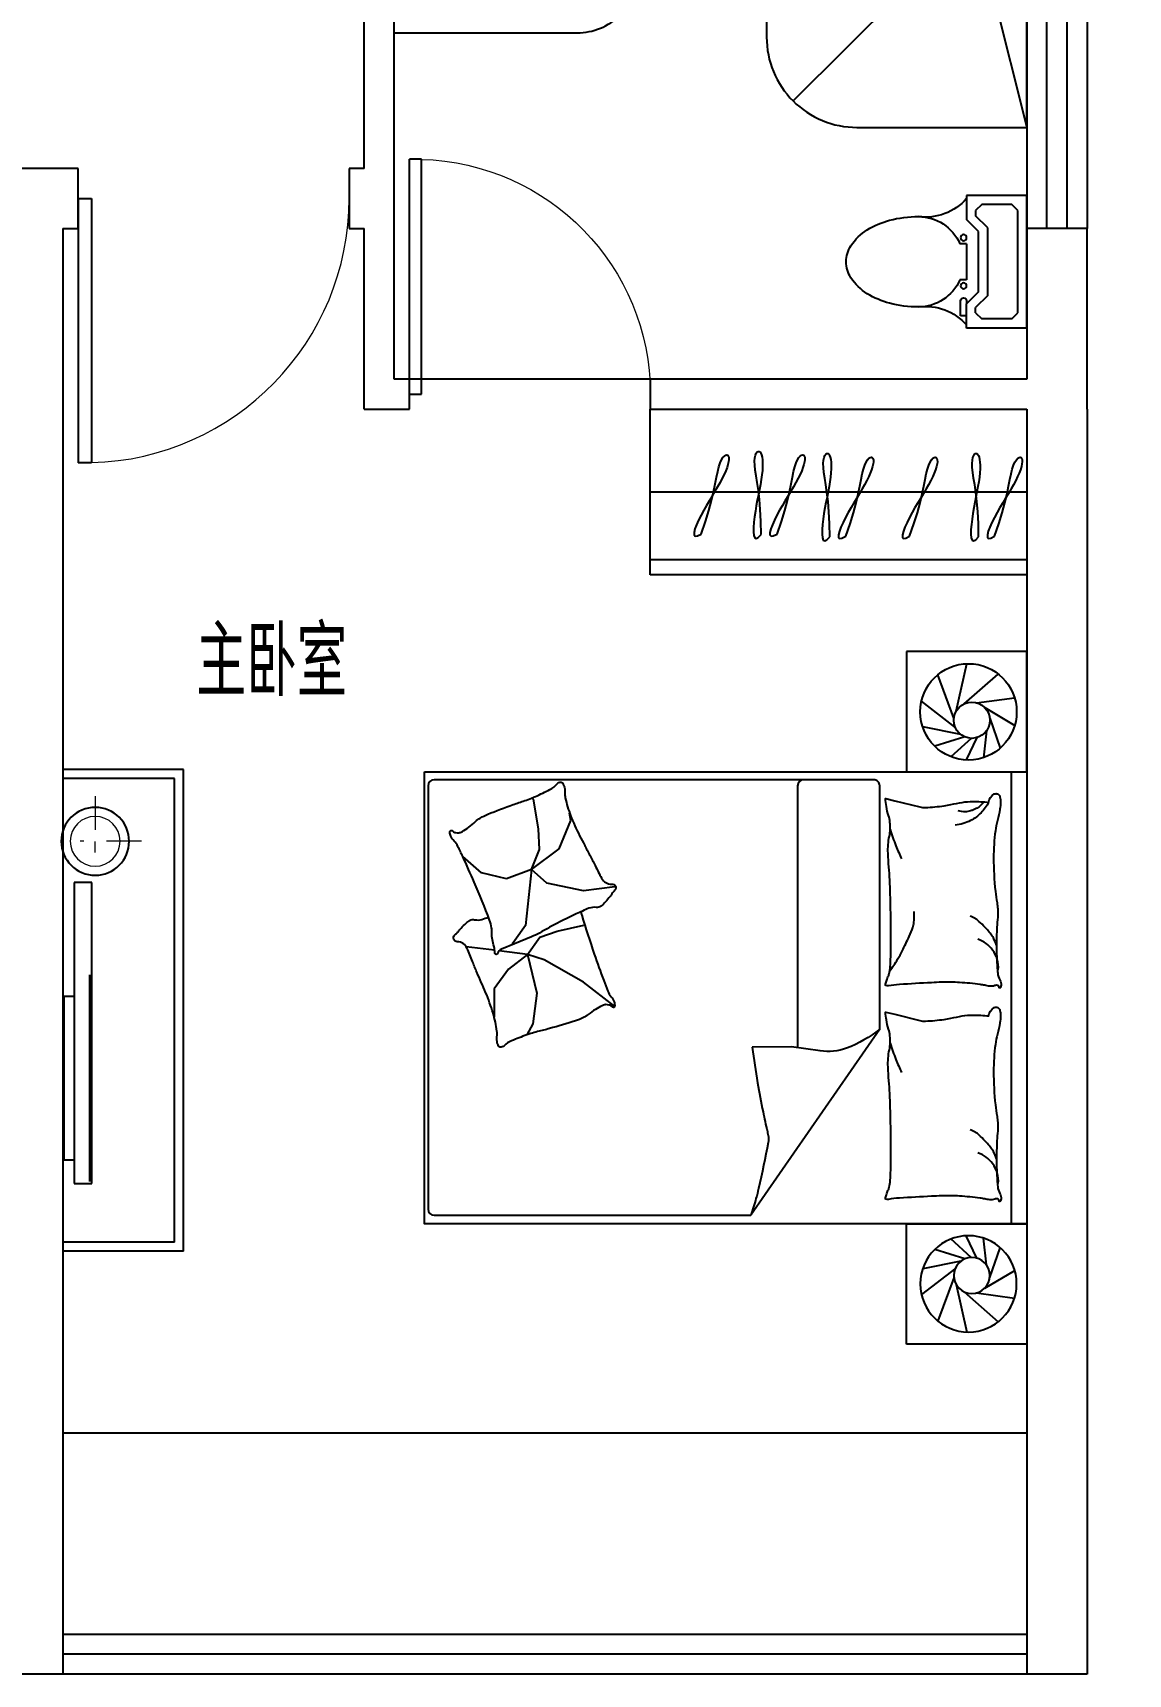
# Model space of a CAD drawing. Extents: x -355331 to -318731, y -592200 to -560200.
# Drawn here: x -330631 to -326995, y -592000 to -586550 of the extents above; entities that cross this region are included whole.
import ezdxf

# ---------------------------------------------------------------- set-up
doc = ezdxf.new("R2010")
doc.units = 0
doc.header["$LTSCALE"] = 1000
doc.header["$MEASUREMENT"] = 0
doc.layers.get('0').update_dxf_attribs({"linetype": 'CONTINUOUS'})
for name, color, linetype in [('BATH', 6, 'CONTINUOUS'), ('JIAJU', 252, 'CONTINUOUS'), ('WALL', 2, 'CONTINUOUS'), ('WINDOW', 3, 'CONTINUOUS'), ('文字', 7, 'CONTINUOUS')]:
    doc.layers.add(name, color=color, linetype=linetype)
doc.styles.add('_TCH_WINDOW', font='SIMPLEX', dxfattribs={"height": 3.5, "bigfont": 'GBCBIG'})
doc.styles.add('DIM_FONT', font='ROMAND.shx', dxfattribs={"width": 0.7})
doc.styles.add('HZ0', font='AcadEref.ttf', dxfattribs={"width": 0.7, "bigfont": 'ST.SHX'})
doc.styles.get("Standard").update_dxf_attribs({"font": 'GBENOR', "bigfont": 'GBCBIG'})

# ---------------------------------------------------------------- blocks, each defined once
blk = doc.blocks.new('M_C54TQD')
for p, q in [((0, -52.37141133332626), (1500, -52.37141133332626)), ((853.4887384483591, -488.5309666636167), (45.81707532191649, -488.5309666635002)), ((853.4887384483591, -488.5309666636167), (1471.571529761655, -915.928643709747)), ((25.81707532191649, -508.5309666635002), (25.81707532354631, -1967.83045325207)), ((45.81707532214932, -761.1308476366103), (915.2873221009503, -761.1308476364936)), ((1471.571529761888, -1967.830453251838), (1471.571529761888, -915.9286437098636)), ((381.0187325812876, -1368.262054991908), (394.7801580405794, -1471.40293244319)), ((777.5608816719612, -1368.404508911655), (698.3876391793602, -1472.359672029037)), ((394.7801580405794, -1471.40293244319), (368.977387327468, -1593.453046087059)), ((528.3918655531015, -1559.275664124638), (508.6248558897058, -1470.38433104183)), ((160.8363171380479, -1514.378392206039), (136.7538225841708, -1517.816383791156)), ((255.4458232410252, -1552.196723353932), (160.8363171380479, -1514.378392206039)), ((698.3876391793602, -1472.359672029037), (623.2731592210475, -1602.733589553973)), ((324.2529505379498, -1645.023484812815), (255.4458232410252, -1552.196723353932)), ((548.1586792629676, -1616.561117701349), (528.3918655531015, -1559.275664124638)), ((188.3591680568643, -1620.957261242554), (90.30910963541828, -1638.147501642466)), ((257.1660994002595, -1617.519269657321), (188.3591680568643, -1620.957261242554)), ((324.2529505379498, -1645.023484812815), (257.1660994002595, -1617.519269657321)), ((368.977387327468, -1593.453046087059), (324.2529505379498, -1645.023484812815)), ((605.4829289054032, -1658.043702143477), (548.1586792629676, -1616.561117701349)), ((623.2731592210475, -1602.733589553973), (605.4829289054032, -1658.043702143477)), ((605.4829289054032, -1658.043702143477), (733.9680998106488, -1626.437963874312)), ((733.9680998106488, -1626.437963874312), (836.7563149160706, -1640.265492021688)), ((90.30910963541828, -1638.147501642466), (87.00939012947491, -1644.58949291869)), ((324.2529505379498, -1645.023484812815), (510.0318023327272, -1663.932721005287)), ((324.2529505379498, -1645.023484812815), (355.2161578217056, -1727.536271516117)), ((510.0318023327272, -1663.932721005287), (559.9168716461863, -1700.031915123691)), ((605.4829289054032, -1658.043702143477), (593.7109122320544, -1752.156051272759)), ((605.4829289054032, -1658.043702143477), (654.9002571103629, -1721.255319918738)), ((836.7563149160706, -1640.265492021688), (872.7706596506758, -1660.305966510903)), ((355.2161578217056, -1727.536271516117), (334.5740196325351, -1810.04891698237)), ((559.9168716461863, -1700.031915123691), (571.9582169000057, -1708.627035323647)), ((654.9002571103629, -1721.255319918738), (720.1312322369776, -1768.66392732237)), ((591.871118045412, -1766.864436217816), (580.0376802883111, -1861.467821219121)), ((720.1312322369776, -1768.66392732237), (813.0359425107016, -1768.66392732237)), ((334.5740196325351, -1810.04891698237), (280.9774346412159, -1872.618190080393)), ((45.8170753235463, -1987.83045325207), (1451.571529761888, -1987.830453251838))]:
    blk.add_line(p, q)
blk.add_lwpolyline([(0, -2000), (0, 0), (1500, 0), (1500, -2000)], close=True)
for points in [[(100.9809355731122, -126.7930115305353, -0.2633679387580063), (73.03082517371513, -108.0043454644037, -0.494818049593334), (82.2023155835923, -89.26110906281976, -0.049224722880142), (99.87297290400602, -87.51721706544048, -0.0368308428568549), (123.5152011790778, -89.26110906281976, -0.0318926909000512), (161.4932668786496, -97.39637610432692, 0.0357819959079403), (195.4075579075142, -104.386000819155, 0.0329412578642258), (285.0692274586763, -110.2995541269192, 0.0265644647772248), (396.2963938089087, -104.386000819155, 0.0179054185074339), (433.8106666770761, -99.02135129994713, -0.0333974636936459), (454.0186778504867, -96.76743306149729, -0.0320396294917023), (491.1012199197428, -97.4999333183514, 0.018441951395994), (555.4230690312106, -100.5206656794762, 0.0108372939697291), (620.186532073887, -99.76774555223528, 0.0146238513299216), (668.0947889683302, -96.76743306149729, 0.1112493716170288), (690.6415959072765, -89.46100785862656, -0.1537083434765361), (707.5298517555927, -85.50787644495722, -0.0764444186523767), (714.9663045406343, -87.23092743253801, -0.215512293950284), (716.9191617504694, -89.26110906281976, -0.5858582349918418), (714.256699609803, -92.3062150827609, 0.3634893070176432), (709.4076745638158, -94.89081675256604, 0.1917162675796268), (709.3503550537861, -106.4259541546926, -0.1296753022843935), (711.2854973720385, -123.0397789126727, -0.017350206177164), (708.2857401394285, -139.8438447378576, 0.0193256498707409), (705.6520289473701, -154.9418324535945, 0.0188175161277147), (699.0376803365068, -223.3239292913349, 0.0218280980030002), (698.1405417609494, -282.5501878542127, 0.0062041541509907), (699.5261772114318, -316.400861889706, 0.0019630604773014), (705.6520289473701, -423.2947161803021, 0.0283408257713941), (709.9291620904112, -459.4233455349458, -0.1170135268628909), (709.4076745638158, -468.3330838838592, -0.3660599914315623), (707.9786069015973, -469.2643586997872, -0.0397304305354332), (694.3848961445037, -466.456467574928, -0.0483088234329496), (680.646424039267, -460.9746408300707, 0.0629807230965901), (669.9726117765528, -457.0735272672027, 0.0405796252690656), (646.575280764373, -453.6929555620297, 0.0143450944869819), (579.8353533989284, -451.4436783404088, 0.0054844172030433), (454.3906688750722, -452.1922876990865, 0.0071527060937162), (358.2477550946642, -455.1969109582715, 0.0087615685340777), (315.7035025332589, -457.8837116115026, -0.0081531255989414), (269.9883195252624, -460.8266186480176, -0.062510027184643), (212.858998686308, -456.4259942439385, 0.078669286227118), (167.272150359815, -454.386000819155, 0.0478250924924058), (144.9107191013172, -459.1024647536687, -0.0344939943977636), (114.1258911844343, -466.456467574928, -0.0235713893391271), (88.79070591600615, -469.4701159588293, -0.5102284767959722), (87.83597996179016, -468.3330838838592), (95.34746714844368, -438.3075054148211), (116.0039099461865, -355.7373764807127, 0.0730409353706404), (117.9549391705077, -336.1565441959537, 0.0233051013921503), (112.2480683759786, -275.0438638554188, 0.0182988888762084), (108.178149793297, -252.1994323256659, -0.0109698913763853), (100.8329906477593, -214.2043384962017, -0.0422811877974625), (97.92617118963972, -179.8909346904838, -0.0272005265134367), (100.8329906477593, -126.4973212979967)], [(574.8410073658451, -100.5896195458481, 0.0278421621871093), (551.0592332051601, -111.202792232274, 0.0486850077751128), (538.5224678034429, -119.2865462948102, 0.0236664622263066), (510.5991942917462, -143.6456021170597, 0.0312234184537797), (491.5759178295266, -164.3247727612033, 0.0468009736850804), (486.4679089093113, -171.9909071292495, 0.023190832047154), (478.4309622184373, -188.7205023034475)], [(656.8276561654637, -94.89081675256604, 0.0881531318181468), (622.2978315080982, -98.43457139458042, 0.0881531318190246), (591.1024862020275, -113.6568386049475, 0.0775471207029249), (569.4562496813013, -135.2689928915351, 0.077547120704443), (555.4230690312106, -162.4482976893196)], [(810.218914367957, -126.7930115305353, -0.2633679387580063), (782.26880396856, -108.0043454644037, -0.494818049593334), (791.4402943784372, -89.26110906281976, -0.049224722880142), (809.1109516988504, -87.51721706544048, -0.0368308428568549), (832.7531799739226, -89.26110906281976, -0.0318926909000512), (870.7312456734944, -97.39637610432692, 0.0357819959079403), (904.6455367023593, -104.386000819155, 0.0329412578642258), (994.3072062535213, -110.2995541269192, 0.0265644647772248), (1105.534372603753, -104.386000819155, 0.0179054185074339), (1143.048645471921, -99.02135129994713, -0.0333974636936459), (1163.256656645331, -96.76743306149729, -0.0320396294917023), (1200.339198714588, -97.4999333183514, 0.018441951395994), (1264.661047826055, -100.5206656794762, 0.0108372939697291), (1329.424510868732, -99.76774555223528, 0.0146238513299216), (1377.332767763175, -96.76743306149729, 0.1112493716170288), (1399.879574702121, -89.46100785862656, -0.1537083434765361), (1416.767830550438, -85.50787644495722, -0.0764444186523767), (1424.204283335479, -87.23092743253801, -0.215512293950284), (1426.157140545314, -89.26110906281976, -0.5858582349918418), (1423.494678404648, -92.3062150827609, 0.3634893070176432), (1418.645653358661, -94.89081675256604, 0.1917162675796268), (1418.588333848631, -106.4259541546926, -0.1296753022843935), (1420.523476166883, -123.0397789126727, -0.017350206177164), (1417.523718934273, -139.8438447378576, 0.0193256498707409), (1414.890007742215, -154.9418324535945, 0.0188175161277147), (1408.275659131352, -223.3239292913349, 0.0218280980030002), (1407.378520555794, -282.5501878542127, 0.0062041541509907), (1408.764156006276, -316.400861889706, 0.0019630604773014), (1414.890007742215, -423.2947161803021, 0.0283408257713941), (1419.167140885256, -459.4233455349458, -0.1170135268628909), (1418.645653358661, -468.3330838838592, -0.3660599914315623), (1417.216585696442, -469.2643586997872, -0.0397304305354332), (1403.622874939348, -466.456467574928, -0.0483088234329496), (1389.884402834112, -460.9746408300707, 0.0629807230965901), (1379.210590571398, -457.0735272672027, 0.0405796252690656), (1355.813259559218, -453.6929555620297, 0.0143450944869819), (1289.073332193773, -451.4436783404088, 0.0054844172030433), (1163.628647669917, -452.1922876990865, 0.0071527060937162), (1067.485733889509, -455.1969109582715, 0.0087615685340777), (1024.941481328103, -457.8837116115026, -0.0081531255989414), (979.2262983201073, -460.8266186480176, -0.062510027184643), (922.0969774811527, -456.4259942439385, 0.078669286227118), (876.5101291546598, -454.386000819155, 0.0478250924924058), (854.148697896162, -459.1024647536687, -0.0344939943977636), (823.3638699792791, -466.456467574928, -0.0235713893391271), (798.0286847108507, -469.4701159588293, -0.5102284767959722), (797.073958756635, -468.3330838838592), (804.5854459432884, -438.3075054148211), (825.2418887410311, -355.7373764807127, 0.0730409353706404), (827.1929179653522, -336.1565441959537, 0.0233051013921503), (821.4860471708231, -275.0438638554188, 0.0182988888762084), (817.4161285881419, -252.1994323256659, -0.0109698913763853), (810.070969442604, -214.2043384962017, -0.0422811877974625), (807.1641499844847, -179.8909346904838, -0.0272005265134367), (810.070969442604, -126.4973212979967)], [(1284.07898616069, -100.5896195458481, 0.0278421621871093), (1260.297212000005, -111.202792232274, 0.0486850077751128), (1247.760446598287, -119.2865462948102, 0.0236664622263066), (1219.837173086591, -143.6456021170597, 0.0312234184537797), (1200.813896624371, -164.3247727612033, 0.0468009736850804), (1195.705887704156, -171.9909071292495, 0.023190832047154), (1187.668941013282, -188.7205023034475)], [(1366.065634960309, -94.89081675256604, 0.0881531318181468), (1331.535810302943, -98.43457139458042, 0.0881531318190246), (1300.340464996872, -113.6568386049475, 0.0775471207029249), (1278.694228476146, -135.2689928915351, 0.077547120704443), (1264.661047826055, -162.4482976893196)], [(99.32607474597172, -142.8089705866296, -0.0536899463297647), (113.5327993906103, -155.7863047061255, -0.0703117485643946), (121.637378370855, -168.0780053790658, -0.0154482349215183), (125.372092746431, -176.6325245260959, -0.0132435682896378), (129.1488655572757, -186.8438859943999, -0.0821266656645959), (132.1388998322654, -204.9249020674033, -0.064163702142309), (129.1488655572757, -228.1290210800944)], [(100.802333666943, -126.7787973218364, -0.0773794298008275), (135.6131864276249, -152.1195828430354, -0.0773794298004389), (161.0724411581177, -186.8438859943999, -0.0475254861911322), (170.9974045124836, -211.4623332455522, -0.0475254861919447), (176.0954155311919, -237.5119613877032)], [(660.5833017819095, -455.1969109582715, 0.0161077521653885), (621.6645676454064, -428.9650299670173, 0.0245988265329337), (594.8583277720026, -413.9117758726934, 0.009477215100867), (545.8200545446016, -390.6135754343122, 0.0159372813057892), (515.9880062439476, -378.2564897139092, 0.0725208528990522), (499.6476300114299, -374.6702446285635, 0.0333392788004724), (463.4079878453631, -374.5033983330941)], [(191.3706686275545, -453.6728252451866, 0.0097294744723616), (218.6594809463713, -444.6409905871842, 0.009729474473291), (245.5762311110738, -434.5542727969585, 0.0079705008528091), (267.3211682804395, -425.5156059400176, 0.0079705008551367), (288.7669395147823, -415.7883921816246)], [(900.6086474223993, -453.6728252451866, 0.0097294744723616), (927.8974597412162, -444.6409905871842, 0.009729474473291), (954.8142099059187, -434.5542727969585, 0.0079705008528091), (976.5591470752843, -425.5156059400176, 0.0079705008551367), (998.0049183096271, -415.7883921816246)], [(853.4887384483591, -488.5309666636167, -0.0852718179142582), (916.7940449684392, -598.6369900371647, -0.1240444849517736), (926.0039442058186, -686.1659086162688), (912.364597803913, -781.5758952042086), (914.1106356123927, -911.7165031466866)], [(914.1106356123927, -911.7165031466866, 0.0078673409248488), (1031.724163627252, -893.9427607996623, 0.0095084780273965), (1128.470983586972, -875.8640361278084, 0.006616053903061), (1193.485191743588, -861.5313435217831, -0.0238283431850551), (1211.672466289019, -858.1735341966851, -0.080712554601587), (1230.311834537657, -858.6611640215851, -0.0095907749214261), (1382.91685589496, -890.6158193460433, -0.0131328366423957), (1416.355327734956, -899.220250509563, -0.0078593660510627), (1471.571529761655, -915.928643709747)], [(463.9505119207313, -1480.437258017133, 0.0256263773130658), (475.5529135710093, -1477.614787561935, 0.0108003175969269), (604.8687299224548, -1435.981363105937, 0.0045599242865635), (692.3968879890162, -1404.803410856868, 0.0112502049699783), (727.4602013842668, -1391.049685411621, 0.0693939607328312), (746.282983473502, -1379.897448407486, -0.0797562568819131), (762.8822070427702, -1370.519326541922, -0.1063994932269791), (777.5608816721942, -1368.404508911655, -0.3286420819917078), (781.570805078838, -1371.809234975604, -0.2995467624749613), (779.1952752068173, -1378.311226067249, 0.1899166392732897), (773.7075559524817, -1387.122778535122, 0.0335175224208069), (772.5260133859701, -1397.384737111046, 0.0756271031388586), (773.0004556113851, -1401.959308893885, 0.0534886286392459), (775.9668624771292, -1409.811991529539, 0.0178378667503755), (788.0861175216266, -1431.800641400157, 0.0383935750642246), (805.2742803669533, -1456.073614769731, -0.0595290825061912), (815.7115921904331, -1472.215284330654, -0.0359425927522917), (826.2619087763594, -1498.385362479603, -0.011245006357116), (851.9242734634317, -1584.737333225552, -0.0062027091860942), (862.1980728851632, -1624.315597536159, 0.010783211680623), (868.3165291617624, -1647.028448516852, 0.0194848343010926), (872.7706596516069, -1660.305966512998, 0.0050616242096234), (892.3973092753438, -1710.497391701792, 0.1013919190942201), (909.1374201583676, -1735.773232724518, -0.2237680032509501), (913.990082128439, -1749.201175178284, -0.2555795284433636), (910.8728970314841, -1753.817256197799, -0.0815627085866008), (895.1848218820523, -1758.905572009971, -0.0718052271760612), (878.0769460559821, -1759.0340193148, 0.0699853129919421), (860.5283372055271, -1759.102219073102, 0.0354599108751823), (801.0142176891676, -1772.068652195274, 0.0294323486893013), (731.9626261058727, -1796.825984933995, 0.0015539306784282), (698.6263457331806, -1811.165110202273, -0.0015200045161783), (664.5470052741002, -1825.826592424651, -0.004735139452577), (629.2815294407771, -1840.478306480334, 0.0038204816556974), (585.5403770180418, -1858.557646425674, 0.2960011448983662), (563.6347568596248, -1890.878058333299, -0.6497743301907088), (542.1970181963407, -1899.898485974292, -0.0231899331533064), (537.6988354085479, -1895.262166419066, 0.0288000585939381), (534.0341806493234, -1891.568750797771, 0.0057266574220755), (527.4483033211436, -1885.789348176797, -0.0043580803065144), (518.7736149579285, -1878.218847374897, -0.0275279624241201), (501.77340684575, -1861.357729279669, -0.0462141911587343), (493.2202135212718, -1849.920146354939, -0.194121097555792), (490.4219391301738, -1833.24536795076, 0.1337189327007904), (489.250970837893, -1809.196833450929, 0.0057790609655978), (481.8063498067203, -1787.180584505084, 0.0088817836259535)]]:
    blk.add_lwpolyline(points, format="xyb")
blk.add_lwpolyline([(58.13472162233664, -1583.152987174108, 0.1013919190942201), (39.50652894447557, -1559.234586530481, -0.2237680032509501), (33.63892572536133, -1546.218089336646, -0.2555795284433636), (36.39313040487468, -1541.376663566218, -0.0815627085866008), (51.64504933147689, -1535.100866504712, -0.0718052271760612), (68.69275314197876, -1533.661523332354, 0.0699853129919421), (86.1845112729352, -1532.248469445971, 0.0354599108751823), (144.5297128919046, -1514.75857928826, 0.0294323486893013), (211.4805883753579, -1484.781453064643, 0.0015539306784282), (243.6197459157556, -1467.929371439502, -0.0015200045161783), (276.4750698423013, -1450.698927546618, -0.004735139452577), (310.5137885496952, -1433.387308924691, 0.0038204816556974), (352.7405321199913, -1412.008509248728, 0.2960011448983662), (372.1044370702002, -1378.10416726314, -0.6497743301907088), (392.7877194753382, -1367.467129011638, -0.0231899331533064), (397.6280315041076, -1371.745035845088, 0.0288000585939381), (401.5649964159819, -1375.146700252313, 0.0057266574220755), (408.5744758499786, -1380.404311201884, -0.0043580803065144), (417.8039045564363, -1387.287649516016, -0.0275279624241201), (436.0464629260823, -1402.796145362314, -0.0462141911587343), (445.4511556827928, -1413.544502137112, -0.194121097555792), (449.5192762336228, -1429.955747354426, 0.1337189327007904), (452.5300568193197, -1453.843785754172, 0.0115049885239622), (471.1510833646171, -1496.194292383734, 0.0088817836259535), (497.4863913217559, -1550.021231578546, 0.0124257131937093), (534.6168163891416, -1618.372365437332, -0.0336123700455677), (547.2733422871677, -1644.223848813679), (570.2964757324663, -1700.540598565829), (588.0571801417972, -1743.984951960272, 0.2243410718216135), (602.5851146520579, -1757.285988330492, -0.722771522499555), (602.7547089883592, -1766.146016167477, -0.1035130412990579), (599.0172203551047, -1766.642068473855, 0.0534647381238438), (591.778178574983, -1766.87733775645, 0.0301092765793074), (568.7220152600202, -1771.539454950951, -0.0314364773003218), (546.625681511592, -1775.946527513326, -0.0532399643574459), (531.5061410476919, -1776.364433890325, 0.0551795226477933), (516.9166619062889, -1776.824167168699, 0.0562710074868784), (491.602710487321, -1783.400484463316, 0.0108003175969269), (365.8583998028189, -1834.823151849559, 0.0045599242865635), (280.9774346444756, -1872.61819007888, 0.0112502049699783), (247.0714551992714, -1889.01896651613, 0.0693939607328312), (229.1588344399352, -1901.581113359076, -0.0797562568819131), (213.3272498133592, -1912.203934125835, -0.1063994932269791), (198.8538511942606, -1915.437612356851, -0.3286420819917078), (194.5947606211993, -1912.350252192235, -0.2995467624749613), (196.464941778453, -1905.685310124536, 0.1899166392732897), (201.2611352659296, -1896.479059664067, 0.0335175224208069), (201.6526498869061, -1886.156726935762, 0.0756271031388586), (200.8289744397625, -1881.631977088749, 0.0534886286392459), (197.2694064734969, -1874.029762269463, 0.0178378667503755), (183.5004308565985, -1853.03470626974, 0.0383935750642246), (164.5023714373819, -1830.150565112359, -0.0595290825061912), (152.8585468831006, -1814.856372617767, -0.0359425927522917), (140.3333988315426, -1789.571933990927, -0.011245006357116), (108.1278744246811, -1705.440940826898, -0.0062027091860942), (94.85072786197996, -1666.766565078753, 0.010783211680623), (87.00939013040622, -1644.589492921368, 0.0194848343010926), (81.5506756566465, -1631.692431285046, 0.0050616242096234)], format="xyb", close=True)
for centre, start, end in [((45.81707532191649, -508.5309666635002), 89.99999999999173, 180.0000000000116), ((45.81707532214932, -741.1308476366103), 180.0000000000093, 270), ((45.8170753235463, -1967.83045325207), 180.0000000000573, 270.0000000000047), ((1451.571529761888, -1967.830453251838), 270, 0)]:
    blk.add_arc(centre, 20, start, end)
at = {"style": 'DIM_FONT', "width": 0.8, "flags": 9}
for tag in ['YSIZE', 'XSIZE']:
    blk.add_attdef(tag, (0, 0), '', height=0.5, dxfattribs=at)
blk = doc.blocks.new('M_C5')
for p, q in [((-70.82901607836537, 21.28130988847079), (-105.5706513122422, 120.2282728042846)), ((-60.16192104374932, 62.68461325480894), (-49.63460429589031, 152.1065615165353)), ((-28.08119270529278, 85.5738574138395), (7.413737712297004, 159.8281467487104)), ((-8.992281119622929, 87.95501956535735), (58.67843228853597, 149.1512966760219)), ((12.1610811973369, 83.25872809370229), (111.8935306657804, 114.3671185050116)), ((25.53403393035843, 75.43189319191879), (151.976158361067, 50.03246236002269)), ((-53.99105266266269, -14.06874431869437), (-153.5547980225383, 44.95468834566416)), ((42.31323223001527, 52.59037386479214), (156.1122218071468, -35.05672834750294)), ((48.33521730783104, 20.58951348862501), (102.0785434169302, -123.2070248560467)), ((-26.44012613309314, -30.03790376529833), (-152.9726097377861, -46.89755505358152)), ((14.47907216040039, -26.22849599220535), (-99.14332800768172, -125.5810515625417)), ((40.54031767207198, -2.332965136227358), (5.081947024460531, -160.0161421951379))]:
    blk.add_line(p, q)
for centre, radius in [((0, 0), 160), ((-11.20591059033177, 27.9958680989912), 60)]:
    blk.add_circle(centre, radius)
at = {"width": 0.8, "flags": 9}
for tag in ['XSIZE', 'YSIZE']:
    blk.add_attdef(tag, (0, 0), '', height=0.5, dxfattribs=at)
blk = doc.blocks.new('ccui')
for points in [[(-565.6461125179194, 1078.213557414943), (-506.5007212380878, 682.610444825608), (-110.8976086489856, 741.7558361052068), (-170.0429999283515, 1137.358948694542)], [(-225.5601126602851, -1196.504339973675), (-284.705503939651, -800.9012273843399), (110.8976086494513, -741.755836104974), (170.0429999292828, -1137.358948694309)]]:
    blk.add_lwpolyline(points, close=True)
at = {"rotation": 188.5031322324077}
blk.add_blockref('M_C5', (-332.1472721518949, 910.5732068892102), dxfattribs=at)
at = {"extrusion": (1e-16, 0, -1), "zscale": -1}
for name, p, rotation in [('M_C54TQD', (-110.8976086494513, -741.755836104974), 81.49686775637126), ('M_C5', (51.30234953528271, -967.9015675336123), 351.4968677675923)]:
    blk.add_blockref(name, p, dxfattribs=dict(at, rotation=rotation))
blk = doc.blocks.new('dsj')
for p, q in [((-3.37604433e-08, -1599.958360245364), (0, 0)), ((0, 0), (400.1144814128056, -2.56695785e-08)), ((29.99999996786937, -1569.958360246906), (29.99999999860302, -30.00000000162982)), ((29.99999999860302, -30.00000000162982), (400.1144814125727, -30.00000002569868)), ((304.433577054413, -375.0102624064311), (362.6124187149108, -375.0102624064311)), ((304.433577054413, -1375.440230489708), (304.433577054413, -375.0102624064311)), ((362.6124187149108, -375.0102624064311), (362.6124187149108, -1375.440230489708)), ((311.1002437211573, -1368.773563823197), (311.1002437211573, -681.6769290729427)), ((395.5575890932232, -753.4036382194607), (362.6124187149108, -753.4036382194607)), ((362.6124187149108, -753.4036382194607), (362.6124187149108, -1297.046854676446)), ((395.5575890932232, -1297.046854676446), (395.5575890932232, -753.4036382194607)), ((362.6124187149108, -1297.046854676446), (395.5575890932232, -1297.046854676446)), ((362.6124187149108, -1375.440230489708), (304.433577054413, -1375.440230489708)), ((29.99999996786937, -1569.958360246906), (400.1144814144353, -1569.958360271033)), ((-3.37604433e-08, -1599.958360245364), (400.1144814128056, -1599.958360271033))]:
    blk.add_line(p, q)
at = {"lineweight": 0}
for p, q in [((293.0721120859962, -88.32941761263645), (293.0721120859962, -201.1332576128189)), ((139.0689120858442, -238.7345376126468), (255.4708320857026, -238.7345376126468)), ((293.0721120859962, -276.3358176127076), (293.0721120859962, -239.1396576126572)), ((330.6733920858242, -238.7345376126468), (343.4772320860066, -238.7345376126468))]:
    blk.add_line(p, q, dxfattribs=at)
blk.add_circle((293.0721120857634, -238.7345376128505), 112.80384)
blk.add_circle((293.0721120857634, -238.7345376128505), 82.72281600000002, dxfattribs=at)
blk = doc.blocks.new('_E6OBL')
at = {"color": 0, "linetype": 'ByBlock'}
for p, q in [((0, 506), (230, 506)), ((0, 0), (0, 506)), ((230, 506), (230, 414)), ((34.5, 448.5), (57.5, 471.4999999999998)), ((34.5, 57.5), (34.5, 448.5)), ((57.5, 471.4999999999998), (172.5, 471.4999999999998)), ((172.5, 471.4999999999998), (195.5, 448.5)), ((195.5, 448.5), (195.5, 428.2903600409627)), ((149.5, 382.2903600409627), (195.5, 428.2903600409627)), ((149.5, 123.7096399590373), (149.5, 382.2903600409627)), ((184, 368), (230, 414)), ((184, 138), (184, 368)), ((230, 322), (255.9011281132698, 322)), ((230, 322), (230, 184)), ((184, 138), (230, 92)), ((230, 184), (255.9011281132698, 184)), ((149.5, 123.7096399590373), (195.5, 77.7096399590373)), ((195.5, 57.5), (195.5, 77.7096399590373)), ((230, 103.5), (230, 92)), ((230, 0), (230, 92)), ((253, 46), (253, 103.5)), ((0, 0), (230, 0)), ((57.5, 34.5), (34.5, 57.5)), ((57.5, 34.5), (172.5, 34.5)), ((195.5, 57.5), (172.5, 34.5)), ((230, 46), (253, 46))]:
    blk.add_line(p, q, dxfattribs=at)
blk.add_lwpolyline([(414, 80.5, 0.063415), (524.2948208749293, 94.54524901136757, 0.076468), (609.1614631265401, 131.0240770205855, 0.107136), (671.5527349710462, 191.7725050151348, 0.147373), (690, 253, 0.147373), (671.5527349710462, 314.2274949848652, 0.107136), (609.1614631265401, 374.9759229794145, 0.076468), (524.2948208749293, 411.4547509886322, 0.063415), (414, 425.4999999999998, 0.063415)], format="xyb", dxfattribs=at)
for centre in [(241.5, 345), (241.5, 161)]:
    blk.add_circle(centre, 11.5, dxfattribs=at)
for centre, radius, start, end in [((385.9264760315418, 630.4705950394272), 206.884172, 221.088993, 277.798917), ((414, 253), 172.5, 90, 156.421822), ((414, 253), 172.5, 203.578178, 270), ((241.5, 103.5), 11.5, 0, 180), ((385.9264760315418, -124.4705950394273), 206.884172, 82.20108299999997, 138.911007)]:
    blk.add_arc(centre, radius, start, end, dxfattribs=at)
at = {"style": 'HZ0', "width": 0.75, "flags": 9}
for tag in ['YSIZE', 'XSIZE']:
    blk.add_attdef(tag, (0, 0), '', height=0.5, dxfattribs=at)
blk = doc.blocks.new('A$C14184E9E')
for p, q in [((-0.108312685682904, 719.9603997473603), (-0.108312685682904, -0.0396002526395023)), ((719.8916873143168, 719.9603997473603), (-0.108312685682904, 719.9603997473603)), ((-0.108312685682904, 719.9603997473603), (646.6683826110092, 73.18370445072652)), ((182.2905205549905, 585.1642065760097), (719.8916873143168, 719.9603997473603)), ((719.8916873144334, 249.9603997473605), (719.8916873143168, 719.9603997473603)), ((134.6878804856678, 537.5615665066288), (-0.108312685682904, -0.0396002526395023)), ((-0.108312685682904, -0.0396002526395023), (469.8916873144335, -0.0396002526395023))]:
    blk.add_line(p, q)
blk.add_circle((149.0403814925812, 570.811705569038), 36.21554959990901)
blk.add_arc((469.8916873144335, 249.9603997473605), 250, 270, 360)
blk = doc.blocks.new('$TCHSYS$WIN2D')
for p, q in [((-0.5, 0.5), (0.5, 0.5)), ((0.5, 0.1666666666666666), (-0.5, 0.1666666666666666)), ((0.5, -0.1666666666666667), (-0.5, -0.1666666666666667)), ((-0.5, -0.5), (0.5, -0.5))]:
    blk.add_line(p, q)
blk = doc.blocks.new('$TCHSYS$DOOR2D')
for p, q in [((0.45, 0.975), (0.5000000000000002, 0.975)), ((0.45, 0), (0.45, 0.975)), ((0.5, 0), (0.5, 0.975)), ((0.5, 0), (0.45, 0))]:
    blk.add_line(p, q)
at = {"lineweight": 13}
blk.add_arc((0.475, 0), 0.975, 91.46928358135379, 180, dxfattribs=at)

msp = doc.modelspace()

# ---------------------------------------------------------------- linework, layer by layer
at = {"layer": 'BATH'}
msp.add_line((-329430.9739988444, -586550.346677456), (-328823.4653352287, -586550.3466641024), dxfattribs=at)
msp.add_arc((-328823.465339625, -586350.3466641023), 200, 270.0000012606501, 1.2606501495e-06, dxfattribs=at)
at = {"layer": 'JIAJU'}
for p, q in [((-328580.973994525, -588350.3466597163), (-328580.9739988649, -587800.3466597165)), ((-327330.9739988435, -588075.346652858), (-328580.9739965654, -588075.3466596117)), ((-327330.9739988432, -588300.3466489807), (-328580.9739948956, -588300.3466597237)), ((-327330.9739988435, -588350.3466489668), (-328580.973994525, -588350.3466597163))]:
    msp.add_line(p, q, dxfattribs=at)
for points in [[(-328213.2284088274, -588215.9820291438), (-328213.8207589183, -588172.2789203017), (-328215.812432958, -588133.5597192472), (-328218.7933761395, -588099.4740424239), (-328222.3535336561, -588069.6715062738), (-328226.0828507008, -588043.8017272411), (-328229.5712724673, -588021.5143217687), (-328232.4087441477, -588002.4589062992), (-328234.1852109367, -587986.2850972759), (-328234.5990965888, -587972.6883269792), (-328233.7827391108, -587961.5472910346), (-328231.9769550718, -587952.7865009063), (-328229.4225610408, -587946.330468057), (-328226.3603735867, -587942.1037039504), (-328223.0312092792, -587940.0307200488), (-328219.675884687, -587940.0360278164), (-328216.5352163789, -587942.0441387161), (-328213.8159718841, -587945.9735586188), (-328211.5887225724, -587951.7187710267), (-328209.8899907726, -587959.1682538491), (-328208.7562988146, -587968.2104849968), (-328208.2241690272, -587978.7339423788), (-328208.33012374, -587990.6271039054), (-328209.1106852826, -588003.778447486), (-328210.6023759841, -588018.0764510304), (-328212.8076691338, -588033.4035868567), (-328215.5928418605, -588049.6183049129), (-328218.7901222532, -588066.5730495559), (-328222.2317384003, -588084.1202651417), (-328225.7499183908, -588102.1123960266), (-328229.1768903132, -588120.4018865675), (-328232.3448822562, -588138.8411811204), (-328235.0861223091, -588157.2827240418), (-328237.2166433715, -588175.4398829256), (-328238.4876975906, -588192.4697183168), (-328238.6343419231, -588207.3902139982), (-328237.3916333281, -588219.2193537519), (-328234.4946287631, -588226.9751213607), (-328229.6783851858, -588229.6755006075), (-328222.6779595549, -588226.3384752743), (-328213.2284088274, -588215.9820291438)], [(-328412.1788156568, -588214.5788665451), (-328397.7880991161, -588173.3087819997), (-328386.41691382, -588136.2434418467), (-328377.5600960576, -588103.1938402477), (-328370.7124821193, -588073.9709713635), (-328365.3689082943, -588048.385829355), (-328361.0242108716, -588026.2494083834), (-328357.1732261413, -588007.3727026097), (-328353.310790393, -587991.5667061949), (-328349.0493463598, -587978.64836425), (-328344.4717625504, -587968.4584256865), (-328339.7785139186, -587960.8435903661), (-328335.1700754162, -587955.6505581498), (-328330.8469219969, -587952.7260289002), (-328327.0095286129, -587951.9167024785), (-328323.8583702174, -587953.0692787461), (-328321.593921763, -587956.030457565), (-328320.3826085377, -587960.6529408433), (-328320.2546571683, -587966.8134386771), (-328321.2062446169, -587974.3946632082), (-328323.2335478454, -587983.2793265794), (-328326.3327438157, -587993.3501409334), (-328330.5000094899, -588004.4898184121), (-328335.7315218301, -588016.581071158), (-328342.0234577976, -588029.5066113138), (-328349.3379446902, -588043.1551530688), (-328357.5009111427, -588057.4394187994), (-328366.3042361265, -588072.2781329294), (-328375.5397986122, -588087.5900198827), (-328384.99947757, -588103.2938040829), (-328394.4751519712, -588119.3082099532), (-328403.7587007861, -588135.5519619175), (-328412.6420029858, -588151.9437843994), (-328420.8541519876, -588168.2772514963), (-328427.8730989958, -588183.845335999), (-328433.1140096619, -588197.8158603718), (-328435.9920496374, -588209.3566470793), (-328435.9223845729, -588217.6355185861), (-328432.3201801208, -588221.8202973563), (-328424.6006019316, -588221.0788058543), (-328412.1788156568, -588214.5788665451)], [(-328160.2231476848, -588214.5788647996), (-328145.8324311391, -588173.3087802584), (-328134.4612458403, -588136.2434401085), (-328125.6044280767, -588103.193838511), (-328118.7568141383, -588073.9709696268), (-328113.4132403138, -588048.3858276181), (-328109.0685428925, -588026.2494066457), (-328105.2175581636, -588007.3727008706), (-328101.3551224165, -587991.5667044546), (-328097.0936783848, -587978.6483625089), (-328092.5160945766, -587968.4584239448), (-328087.8228459452, -587960.8435886243), (-328083.2144074434, -587955.6505564085), (-328078.8912540244, -587952.7260271595), (-328075.0538606405, -587951.916700738), (-328071.9027022448, -587953.0692770064), (-328069.6382537904, -587956.0304558257), (-328068.426940565, -587960.6529391042), (-328068.2989891956, -587966.8134369382), (-328069.2505766437, -587974.3946614696), (-328071.2778798721, -587983.279324841), (-328074.3770758416, -587993.350139195), (-328078.5443415148, -588004.4898166733), (-328083.7758538538, -588016.5810694196), (-328090.0677898198, -588029.5066095754), (-328097.3822767098, -588043.15515133), (-328105.5452431601, -588057.4394170607), (-328114.3485681416, -588072.2781311909), (-328123.5841306248, -588087.5900181443), (-328133.0438095811, -588103.2938023441), (-328142.519483981, -588119.3082082148), (-328151.8030327955, -588135.5519601793), (-328160.6863349955, -588151.9437826613), (-328168.8984839988, -588168.277249758), (-328175.9174310094, -588183.8453342608), (-328181.1583416784, -588197.8158586333), (-328184.0363816569, -588209.3566453402), (-328183.9667165959, -588217.6355168461), (-328180.364512146, -588221.8202956149), (-328172.6449339585, -588221.0788041113), (-328160.2231476845, -588214.5788647996)], [(-327985.3610347466, -588223.48406071), (-327985.953384838, -588179.7809518677), (-327987.9450588783, -588141.0617508125), (-327990.9260020613, -588106.9760739874), (-327994.486159579, -588077.1735378363), (-327998.2154766252, -588051.3037588015), (-328001.7038983924, -588029.016353327), (-328004.5413700737, -588009.9609378556), (-328006.3178368622, -587993.787128831), (-328006.7317225132, -587980.190358533), (-328005.9153650338, -587969.0493225878), (-328004.1095809929, -587960.2885324582), (-328001.5551869597, -587953.8324996089), (-327998.4929995034, -587949.6057355019), (-327995.1638351938, -587947.5327516008), (-327991.8085105996, -587947.5380593685), (-327988.6678422901, -587949.5461702686), (-327985.9485977949, -587953.4755901718), (-327983.7213484829, -587959.2208025802), (-327982.0226166837, -587966.6702854038), (-327980.8889247262, -587975.7125165521), (-327980.3567949394, -587986.235973935), (-327980.462749653, -587998.1291354621), (-327981.2433111961, -588011.2804790433), (-327982.7350018977, -588025.5784825886), (-327984.9402950474, -588040.9056184149), (-327987.7254677734, -588057.1203364717), (-327990.9227481649, -588074.0750811147), (-327994.364364311, -588091.6222967004), (-327997.8825442999, -588109.6144275854), (-328001.3095162205, -588127.9039181259), (-328004.4775081616, -588146.3432126782), (-328007.2187482122, -588164.784755599), (-328009.3492692727, -588182.941914482), (-328010.6203234893, -588199.9717498728), (-328010.7669678211, -588214.8922455537), (-328009.5242592258, -588226.7213853078), (-328006.6272546627, -588234.4771529174), (-328001.8110110894, -588237.1775321659), (-327994.8105854643, -588233.840506836), (-327985.3610347464, -588223.48406071)], [(-327932.3557735889, -588222.0808963587), (-327917.9650570485, -588180.8108118151), (-327906.593871753, -588143.7454716635), (-327897.737053992, -588110.6958700652), (-327890.8894400547, -588081.473001181), (-327885.5458662311, -588055.8878591723), (-327881.2011688097, -588033.7514382002), (-327877.3501840805, -588014.8747324256), (-327873.4877483327, -587999.0687360102), (-327869.2263042997, -587986.1503940646), (-327864.6487204902, -587975.9604555006), (-327859.9554718577, -587968.3456201795), (-327855.3470333547, -587963.1525879634), (-327851.0238799344, -587960.2280587135), (-327847.1864865497, -587959.4187322917), (-327844.0353281538, -587960.5713085592), (-327841.7708796992, -587963.5324873781), (-327840.5595664742, -587968.1549706565), (-327840.4316151052, -587974.3154684902), (-327841.3832025548, -587981.8966930216), (-327843.4105057839, -587990.7813563929), (-327846.5097017548, -588000.8521707472), (-327850.6769674294, -588011.9918482262), (-327855.9084797694, -588024.0831009727), (-327862.2004157366, -588037.0086411294), (-327869.5149026275, -588050.6571828855), (-327877.6778690786, -588064.9414486171), (-327886.48119406, -588079.7801627484), (-327895.7167565433, -588095.0920497032), (-327905.1764354991, -588110.7958339046), (-327914.6521098983, -588126.810239776), (-327923.9356587122, -588143.053991742), (-327932.8189609108, -588159.4458142249), (-327941.0311099123, -588175.7792813226), (-327948.0500569216, -588191.3473658257), (-327953.2909675888, -588205.3178901982), (-327956.1690075654, -588216.8586769053), (-327956.0993425028, -588225.1375484102), (-327952.4971380518, -588229.3223271779), (-327944.7775598634, -588228.5808356728), (-327932.355773589, -588222.0808963587)], [(-327720.0505551686, -588222.0808954011), (-327705.6598386283, -588180.8108108575), (-327694.2886533326, -588143.7454707059), (-327685.4318355717, -588110.6958691077), (-327678.5842216347, -588081.4730002235), (-327673.2406478111, -588055.8878582147), (-327668.8959503897, -588033.751437243), (-327665.0449656604, -588014.8747314683), (-327661.1825299124, -587999.0687350525), (-327656.9210858795, -587986.150393107), (-327652.3435020699, -587975.9604545429), (-327647.6502534374, -587968.3456192221), (-327643.0418149347, -587963.1525870058), (-327638.7186615143, -587960.2280577561), (-327634.8812681297, -587959.418731334), (-327631.7301097334, -587960.5713076018), (-327629.4656612791, -587963.5324864207), (-327628.2543480539, -587968.1549696993), (-327628.1263966853, -587974.315467533), (-327629.0779841343, -587981.896692064), (-327631.1052873638, -587990.7813554357), (-327634.2044833347, -588000.8521697896), (-327638.3717490093, -588011.9918472689), (-327643.6032613494, -588024.0831000154), (-327649.8951973162, -588037.0086401718), (-327657.2096842072, -588050.6571819277), (-327665.3726506582, -588064.9414476597), (-327674.1759756398, -588079.7801617911), (-327683.4115381229, -588095.0920487457), (-327692.8712170789, -588110.7958329471), (-327702.346891478, -588126.8102388189), (-327711.6304402916, -588143.0539907843), (-327720.5137424906, -588159.4458132675), (-327728.7258914924, -588175.7792803651), (-327735.7448385011, -588191.3473648683), (-327740.9857491683, -588205.3178892412), (-327743.8637891452, -588216.8586759478), (-327743.7941240823, -588225.1375474529), (-327740.1919196312, -588229.3223262205), (-327732.4723414429, -588228.580834715), (-327720.0505551688, -588222.0808954011)], [(-327491.2072221982, -588223.4840576391), (-327491.7995722897, -588179.780948797), (-327493.7912463303, -588141.0617477418), (-327496.7721895131, -588106.9760709169), (-327500.3323470311, -588077.1735347654), (-327504.0616640772, -588051.3037557311), (-327507.5500858444, -588029.0163502562), (-327510.3875575253, -588009.9609347848), (-327512.1640243138, -587993.7871257602), (-327512.5779099651, -587980.1903554618), (-327511.7615524852, -587969.0493195165), (-327509.955768444, -587960.2885293874), (-327507.4013744107, -587953.8324965377), (-327504.3391869547, -587949.6057324307), (-327501.0100226449, -587947.5327485295), (-327497.6546980508, -587947.5380562971), (-327494.5140297415, -587949.5461671972), (-327491.7947852463, -587953.4755871003), (-327489.5675359343, -587959.2207995089), (-327487.8688041348, -587966.6702823321), (-327486.7351121773, -587975.7125134806), (-327486.2029823907, -587986.2359708633), (-327486.3089371045, -587998.1291323904), (-327487.0894986476, -588011.2804759718), (-327488.5811893494, -588025.5784795168), (-327490.7864824989, -588040.9056153437), (-327493.5716552251, -588057.1203334001), (-327496.768935617, -588074.0750780432), (-327500.2105517625, -588091.622293629), (-327503.7287317513, -588109.614424514), (-327507.1557036719, -588127.9039150546), (-327510.3236956131, -588146.3432096072), (-327513.0649356636, -588164.7847525277), (-327515.1954567237, -588182.9419114109), (-327516.4665109406, -588199.9717468016), (-327516.6131552724, -588214.8922424824), (-327515.3704466772, -588226.7213822363), (-327512.4734421139, -588234.4771498461), (-327507.6571985408, -588237.1775290947), (-327500.6567729157, -588233.840503765), (-327491.2072221982, -588223.4840576391)], [(-327438.20196104, -588222.0808932879), (-327423.8112444999, -588180.8108087443), (-327412.4400592047, -588143.7454685929), (-327403.5832414441, -588110.6958669946), (-327396.735627507, -588081.4729981103), (-327391.3920536834, -588055.8878561015), (-327387.0473562622, -588033.7514351293), (-327383.1963715333, -588014.8747293551), (-327379.333935785, -587999.0687329393), (-327375.0724917519, -587986.1503909938), (-327370.4949079426, -587975.96045243), (-327365.8016593099, -587968.3456171086), (-327361.1932208071, -587963.1525848926), (-327356.8700673866, -587960.2280556429), (-327353.0326740023, -587959.418729221), (-327349.8815156061, -587960.5713054887), (-327347.6170671516, -587963.5324843075), (-327346.4057539263, -587968.154967586), (-327346.2778025574, -587974.3154654197), (-327347.2293900069, -587981.896689951), (-327349.2566932362, -587990.7813533226), (-327352.3558892069, -588000.8521676766), (-327356.5231548819, -588011.9918451554), (-327361.7546672217, -588024.0830979022), (-327368.0466031887, -588037.0086380586), (-327375.3610900797, -588050.6571798146), (-327383.5240565305, -588064.9414455467), (-327392.3273815122, -588079.780159678), (-327401.5629439956, -588095.0920466325), (-327411.0226229512, -588110.795830834), (-327420.4982973503, -588126.8102367056), (-327429.781846164, -588143.0539886712), (-327438.6651483626, -588159.4458111544), (-327446.8772973647, -588175.7792782519), (-327453.8962443733, -588191.3473627552), (-327459.1371550404, -588205.3178871277), (-327462.0151950172, -588216.8586738346), (-327461.9455299542, -588225.1375453394), (-327458.3433255031, -588229.3223241073), (-327450.6237473146, -588228.580832602), (-327438.2019610398, -588222.0808932879)]]:
    msp.add_lwpolyline(points, dxfattribs=at)
at = {"layer": 'WALL'}
for p, q in [((-329530.9739988481, -587000.3466597053), (-329530.9739988482, -586000.3466597113)), ((-329430.9739988441, -587100.3466597049), (-329430.9739988416, -586000.3466597034)), ((-330630.9739988423, -587000.3466597054), (-330780.9739988455, -587000.346659707)), ((-330480.9739988453, -587000.3466597055), (-330630.9739988423, -587000.3466597054)), ((-330480.9739988453, -587200.3466597085), (-330480.9739988453, -587000.3466597055)), ((-329530.9739988481, -587000.3466597053), (-329580.9739988454, -587000.3466597055)), ((-329580.9739988454, -587000.3466597055), (-329580.9739988454, -587200.3466597082)), ((-329430.9739988415, -587700.3466597043), (-329430.9739988441, -587100.3466597049)), ((-330530.9739988422, -587200.346659706), (-330530.9739988433, -590400.3466597071)), ((-330530.9739988422, -587200.346659706), (-330480.9739988453, -587200.3466597085)), ((-329580.9739988454, -587200.3466597082), (-329530.9739988522, -587200.3466597055)), ((-329530.9739988522, -587800.3466597077), (-329530.9739988522, -587200.3466597055)), ((-327130.9739988434, -587200.3466597021), (-327330.9739988432, -587200.3466597021)), ((-327330.9739988432, -587200.3466597021), (-327330.9739988432, -587700.3466597043)), ((-327130.9739988434, -587800.3466597061), (-327130.9739988434, -587200.3466597021)), ((-329380.9739988444, -587700.3466597059), (-329430.9739988415, -587700.3466597043)), ((-329380.9739988442, -587800.3466597048), (-329380.9739988444, -587700.3466597059)), ((-327330.9739988432, -587700.3466597043), (-328580.9739988442, -587700.3466597059)), ((-328580.9739988442, -587700.3466597059), (-328580.9739988442, -587800.3466597048)), ((-329530.9739988522, -587800.3466597077), (-329380.9739988442, -587800.3466597048)), ((-328580.9739988442, -587800.3466597048), (-327330.9739988445, -587800.3466597077)), ((-327330.9739988445, -587800.3466597077), (-327330.9739988441, -592000.3466597061)), ((-327130.9739988434, -587800.3466597061), (-327130.9739988441, -592000.3466597061)), ((-330530.9739988433, -590400.3466597071), (-330530.9739988441, -592000.3466597061)), ((-330530.9739988441, -592000.3466597061), (-330730.973998844, -592000.3466597059)), ((-327130.9739988441, -592000.3466597061), (-327330.9739988441, -592000.3466597061))]:
    msp.add_line(p, q, dxfattribs=at)
at = {"layer": 'WINDOW'}
for p, q in [((-328580.9739988649, -587700.3466596999), (-329380.9739988442, -587700.3466596999)), ((-327330.973998844, -591200.3466597067), (-330530.9739988436, -591200.3466597059)), ((-330530.973998844, -591867.3465388821), (-327330.9739988441, -591867.3466136185)), ((-330530.9739988441, -591933.3465388821), (-327330.9739988441, -591933.3466136185)), ((-327330.9739988441, -592000.3466597059), (-330530.9739988441, -592000.3466597059))]:
    msp.add_line(p, q, dxfattribs=at)

# ---------------------------------------------------------------- block references
at = {"layer": 'BATH', "xscale": 1.199999999953432, "yscale": 1.199999999953432, "zscale": 1.199999999999999, "rotation": 270}
msp.add_blockref('A$C14184E9E', (-328194.9264785402, -586000.4766349342), dxfattribs=at)
at = {"layer": 'BATH', "extrusion": (0, 0, -1), "xscale": 0.869565217406489, "yscale": 0.869565217406489, "zscale": -0.8695652173913043, "rotation": 359.9999999769881}
msp.add_blockref('_E6OBL', (327330.9739987861, -587530.4835868712), dxfattribs=at)
at = {"layer": 'JIAJU', "xscale": -1, "rotation": 188.5034132969659}
msp.add_blockref('ccui', (-327330.9739986971, -589754.7155725365), dxfattribs=at)
at = {"layer": 'JIAJU', "color": 252, "xscale": -1, "rotation": 0.000280364591223}
msp.add_blockref('dsj', (-330130.8671996877, -588996.1226265319), dxfattribs=at)
at = {"layer": 'WINDOW', "xscale": 800, "yscale": -200, "zscale": 800, "rotation": 270}
msp.add_blockref('$TCHSYS$WIN2D', (-327230.9739988433, -586800.3466597046), dxfattribs=at)
at = {"layer": 'WINDOW'}
for p, xscale, yscale, zscale in [((-328980.9739988442, -587750.3466597059), -800, 800, -800), ((-330030.9739988434, -587100.3466597053), -900, -900, -900)]:
    msp.add_blockref('$TCHSYS$DOOR2D', p, dxfattribs=dict(at, xscale=xscale, yscale=yscale, zscale=zscale))

# ---------------------------------------------------------------- texts
at = {"layer": '文字', "style": '_TCH_WINDOW'}
msp.add_text('主卧室', height=232.2877885330882, dxfattribs=at).set_placement((-330089.2385281338, -588754.5213146365))

doc.saveas('drawing.dxf')
